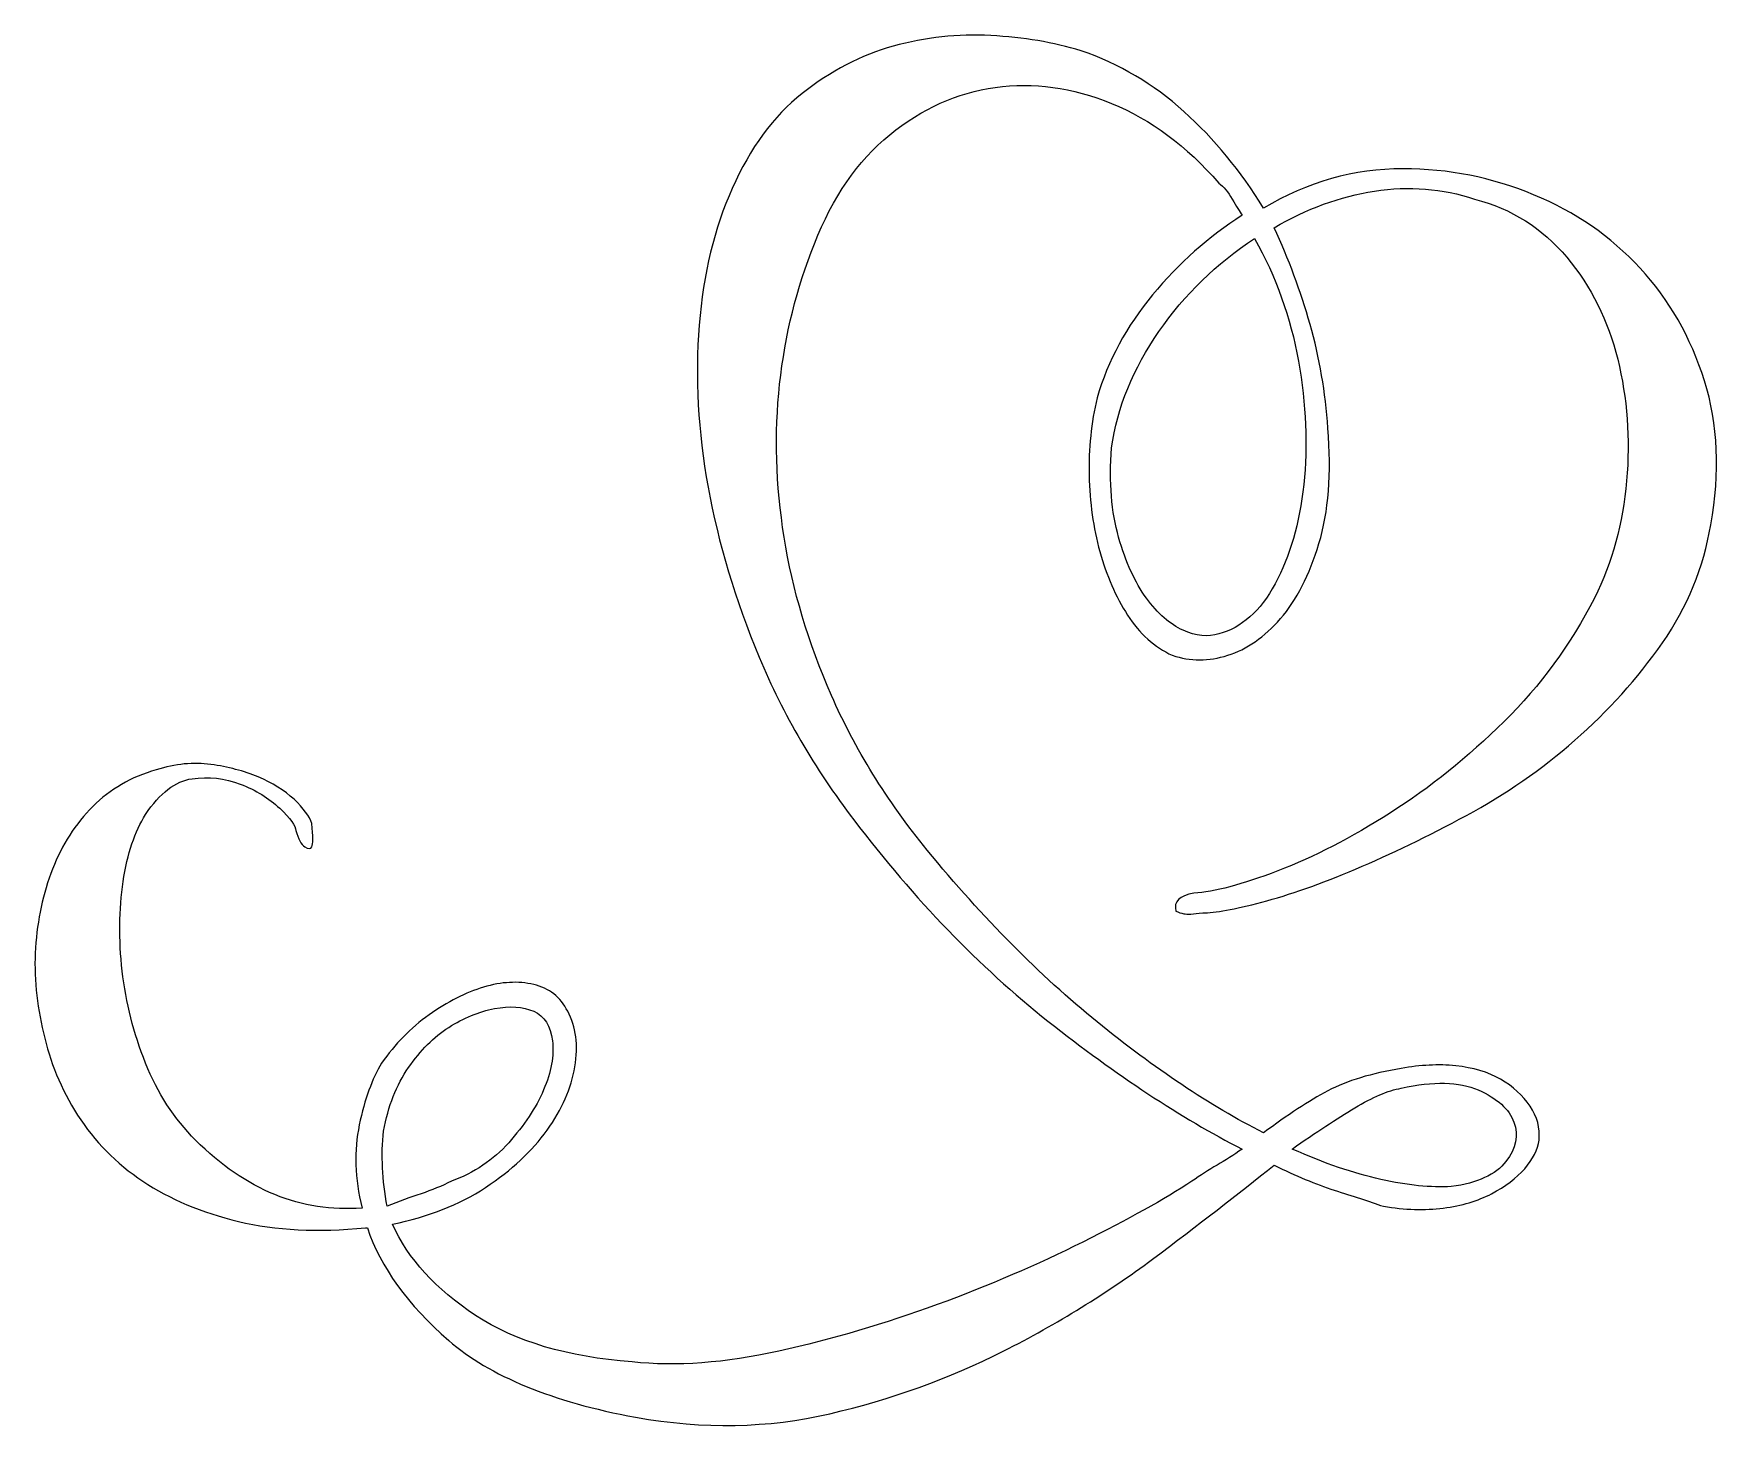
# Model space of a CAD drawing. Header units: centimetres. Extents: x -9.5 to 1.5, y 4.7 to 13.8.
import ezdxf

# ---------------------------------------------------------------- set-up
doc = ezdxf.new("R2010")
doc.units = ezdxf.units.CM
doc.header["$MEASUREMENT"] = 0
doc.layers.add('Layer 1', color=7, linetype='Continuous')

msp = doc.modelspace()

# ---------------------------------------------------------------- linework, layer by layer
at = {"layer": 'Layer 1', "color": 12}
for points, knots in [([(-0.54888, 12.916), (-0.25435, 12.91599), (0.0286, 12.85981), (0.29997, 12.74744), (0.29997, 12.74744), (0.57132, 12.63506), (0.80192, 12.47614), (0.99179, 12.27067), (0.99179, 12.27067), (1.18163, 12.0652), (1.32116, 11.82099), (1.41036, 11.53804), (1.41036, 11.53804), (1.49954, 11.25509), (1.51314, 10.94304), (1.45117, 10.60189), (1.45117, 10.60189), (1.40455, 10.32272), (1.29987, 10.06686), (1.13711, 9.8343), (1.13711, 9.8343), (0.97433, 9.60174), (0.78442, 9.39053), (0.56736, 9.20068), (0.56736, 9.20068), (0.35029, 9.01082), (0.11578, 8.84806), (-0.13617, 8.71238), (-0.13617, 8.71238), (-0.38814, 8.5767), (-0.62844, 8.46042), (-0.85709, 8.36354), (-0.85709, 8.36354), (-1.08575, 8.26666), (-1.28927, 8.19492), (-1.46764, 8.14831), (-1.46764, 8.14831), (-1.64603, 8.1017), (-1.7739, 8.0784), (-1.85126, 8.0784), (-1.85126, 8.0784), (-1.91325, 8.07083), (-1.95394, 8.06894), (-1.97334, 8.07272), (-1.97334, 8.07272), (-1.99275, 8.0765), (-2.01025, 8.0823), (-2.02586, 8.09011), (-2.02586, 8.09011), (-2.04125, 8.15209), (-2.00245, 8.19089), (-1.90946, 8.20651), (-1.90946, 8.20651), (-1.77769, 8.21432), (-1.59553, 8.26276), (-1.36296, 8.35183), (-1.36296, 8.35183), (-1.13041, 8.4409), (-0.8862, 8.56688), (-0.63033, 8.72977), (-0.63033, 8.72977), (-0.37448, 8.89265), (-0.12838, 9.09038), (0.10798, 9.32294), (0.10798, 9.32294), (0.34431, 9.5555), (0.54008, 9.82295), (0.69529, 10.1253), (0.69529, 10.1253), (0.81144, 10.35786), (0.88117, 10.61171), (0.90449, 10.88685), (0.90449, 10.88685), (0.92778, 11.16199), (0.90844, 11.42554), (0.84647, 11.6775), (0.84647, 11.6775), (0.78447, 11.92945), (0.67399, 12.15042), (0.51502, 12.3404), (0.51502, 12.3404), (0.35603, 12.53037), (0.15635, 12.65635), (-0.084, 12.71834), (-0.084, 12.71834), (-0.29315, 12.78813), (-0.51015, 12.80557), (-0.73501, 12.77068), (-0.73501, 12.77068), (-0.95989, 12.73578), (-1.17701, 12.65635), (-1.38638, 12.53238), (-1.38638, 12.53238), (-1.29318, 12.33081), (-1.21558, 12.12149), (-1.15358, 11.90444), (-1.15358, 11.90444), (-1.09161, 11.68737), (-1.05292, 11.46256), (-1.03754, 11.23001), (-1.03754, 11.23001), (-1.01413, 10.93523), (-1.03347, 10.68516), (-1.09556, 10.47981), (-1.09556, 10.47981), (-1.15767, 10.27446), (-1.24101, 10.11169), (-1.34557, 9.99151), (-1.34557, 9.99151), (-1.45015, 9.87132), (-1.56447, 9.79183), (-1.68855, 9.75304), (-1.68855, 9.75304), (-1.81264, 9.71424), (-1.93277, 9.71424), (-2.04892, 9.75304), (-2.04892, 9.75304), (-2.16533, 9.80721), (-2.26226, 9.89439), (-2.33974, 10.01458), (-2.33974, 10.01458), (-2.41723, 10.13476), (-2.47732, 10.27239), (-2.52001, 10.42747), (-2.52001, 10.42747), (-2.56272, 10.58255), (-2.58596, 10.74732), (-2.58974, 10.9218), (-2.58974, 10.9218), (-2.59353, 11.09627), (-2.57614, 11.2649), (-2.53757, 11.42767), (-2.53757, 11.42767), (-2.46779, 11.6678), (-2.3476, 11.89059), (-2.17702, 12.09607), (-2.17702, 12.09607), (-2.00645, 12.30154), (-1.81258, 12.47406), (-1.59539, 12.61365), (-1.59539, 12.61365), (-1.61101, 12.63683), (-1.63236, 12.67173), (-1.65944, 12.71834), (-1.65944, 12.71834), (-1.68654, 12.76494), (-1.71558, 12.79984), (-1.74656, 12.82303), (-1.74656, 12.82303), (-1.95594, 13.06339), (-2.18856, 13.23586), (-2.44441, 13.34043), (-2.44441, 13.34043), (-2.70028, 13.44499), (-2.95224, 13.47983), (-3.20028, 13.44494), (-3.20028, 13.44494), (-3.44834, 13.41004), (-3.677, 13.30736), (-3.88625, 13.13691), (-3.88625, 13.13691), (-4.09551, 12.96645), (-4.25834, 12.73005), (-4.37473, 12.4277), (-4.37473, 12.4277), (-4.49113, 12.14072), (-4.56672, 11.83642), (-4.60149, 11.5148), (-4.60149, 11.5148), (-4.63627, 11.19317), (-4.62657, 10.86178), (-4.57239, 10.52063), (-4.57239, 10.52063), (-4.51822, 10.17948), (-4.41554, 9.83644), (-4.26436, 9.49151), (-4.26436, 9.49151), (-4.11319, 9.14657), (-3.90583, 8.81122), (-3.64227, 8.48545), (-3.64227, 8.48545), (-3.27794, 8.04375), (-2.90971, 7.67173), (-2.53756, 7.36938), (-2.53756, 7.36938), (-2.16543, 7.06703), (-1.80488, 6.82667), (-1.45591, 6.64828), (-1.45591, 6.64828), (-1.30096, 6.76468), (-1.16144, 6.85582), (-1.03734, 6.92171), (-1.03734, 6.92171), (-0.91326, 6.9876), (-0.75434, 7.03604), (-0.56057, 7.06703), (-0.56057, 7.06703), (-0.43661, 7.09022), (-0.31844, 7.09601), (-0.20605, 7.08442), (-0.20605, 7.08442), (-0.09368, 7.07283), (0.00325, 7.04373), (0.08477, 6.99712), (0.08477, 6.99712), (0.16626, 6.95051), (0.23026, 6.89237), (0.27676, 6.8227), (0.27676, 6.8227), (0.32324, 6.75303), (0.34258, 6.67939), (0.33478, 6.60179), (0.33478, 6.60179), (0.32696, 6.53981), (0.29597, 6.47782), (0.2418, 6.41584), (0.2418, 6.41584), (0.18761, 6.35386), (0.11593, 6.29956), (0.02675, 6.25295), (0.02675, 6.25295), (-0.06245, 6.20635), (-0.16714, 6.17529), (-0.28731, 6.1598), (-0.28731, 6.1598), (-0.4075, 6.14431), (-0.53739, 6.14827), (-0.67696, 6.17169), (-0.67696, 6.17169), (-0.76995, 6.20268), (-0.87652, 6.23752), (-0.9967, 6.2762), (-0.9967, 6.2762), (-1.11689, 6.31488), (-1.24677, 6.36912), (-1.38635, 6.43891), (-1.38635, 6.43891), (-1.61892, 6.25296), (-1.88247, 6.0495), (-2.177, 5.82853), (-2.177, 5.82853), (-2.47155, 5.60757), (-2.79519, 5.40795), (-3.14793, 5.22969), (-3.14793, 5.22969), (-3.50068, 5.05143), (-3.87666, 4.91575), (-4.27589, 4.82265), (-4.27589, 4.82265), (-4.67513, 4.72956), (-5.09571, 4.72181), (-5.53763, 4.79941), (-5.53763, 4.79941), (-6.08035, 4.9002), (-6.48543, 5.06687), (-6.75288, 5.29942), (-6.75288, 5.29942), (-7.02034, 5.53198), (-7.19665, 5.77613), (-7.28181, 6.03187), (-7.28181, 6.03187), (-7.28181, 6.03187), (-7.29352, 6.03187), (-7.29352, 6.03187), (-7.29352, 6.03187), (-7.60344, 6.00088), (-7.87859, 6.01448), (-8.11895, 6.07268), (-8.11895, 6.07268), (-8.35932, 6.13088), (-8.56674, 6.21812), (-8.74122, 6.3344), (-8.74122, 6.3344), (-8.9157, 6.45068), (-9.05717, 6.59411), (-9.16565, 6.76468), (-9.16565, 6.76468), (-9.27412, 6.93526), (-9.34776, 7.11352), (-9.38656, 7.29947), (-9.38656, 7.29947), (-9.43317, 7.48542), (-9.45061, 7.66954), (-9.4389, 7.85183), (-9.4389, 7.85183), (-9.42719, 8.03411), (-9.39034, 8.20469), (-9.32836, 8.36355), (-9.32836, 8.36355), (-9.26638, 8.52241), (-9.1792, 8.65803), (-9.06682, 8.77041), (-9.06682, 8.77041), (-8.95445, 8.88278), (-8.81687, 8.96228), (-8.65411, 9.00888), (-8.65411, 9.00888), (-8.52991, 9.04768), (-8.41162, 9.05933), (-8.29924, 9.04383), (-8.29924, 9.04383), (-8.18687, 9.02833), (-8.08419, 9.00118), (-7.99121, 8.96239), (-7.99121, 8.96239), (-7.89824, 8.92359), (-7.8207, 8.87509), (-7.75859, 8.81689), (-7.75859, 8.81689), (-7.69649, 8.75869), (-7.65775, 8.70641), (-7.64237, 8.66004), (-7.64237, 8.66004), (-7.63457, 8.57463), (-7.63457, 8.52424), (-7.64237, 8.50887), (-7.64237, 8.50887), (-7.65018, 8.49325), (-7.66568, 8.4932), (-7.68886, 8.50868), (-7.68886, 8.50868), (-7.71205, 8.52418), (-7.73145, 8.55913), (-7.74706, 8.61354), (-7.74706, 8.61354), (-7.74706, 8.64453), (-7.78196, 8.69297), (-7.85175, 8.75886), (-7.85175, 8.75886), (-7.92154, 8.82475), (-8.00683, 8.87709), (-8.10761, 8.91589), (-8.10761, 8.91589), (-8.2084, 8.95469), (-8.31302, 8.96634), (-8.42149, 8.95084), (-8.42149, 8.95084), (-8.52996, 8.93534), (-8.63069, 8.8578), (-8.72366, 8.71822), (-8.72366, 8.71822), (-8.79345, 8.60963), (-8.84195, 8.46425), (-8.86916, 8.28208), (-8.86916, 8.28208), (-8.89637, 8.09991), (-8.89832, 7.90609), (-8.87502, 7.70062), (-8.87502, 7.70062), (-8.85172, 7.49515), (-8.80133, 7.29554), (-8.72385, 7.10178), (-8.72385, 7.10178), (-8.64637, 6.90802), (-8.53784, 6.74135), (-8.39826, 6.60177), (-8.39826, 6.60177), (-8.07249, 6.27624), (-7.71194, 6.12897), (-7.31661, 6.15996), (-7.31661, 6.15996), (-7.36322, 6.35372), (-7.36907, 6.53394), (-7.33418, 6.70061), (-7.33418, 6.70061), (-7.29929, 6.86728), (-7.25085, 7.00101), (-7.18886, 7.10179), (-7.18886, 7.10179), (-7.10346, 7.22576), (-7.00072, 7.33039), (-6.88065, 7.41567), (-6.88065, 7.41567), (-6.76059, 7.50096), (-6.64242, 7.56105), (-6.52613, 7.59594), (-6.52613, 7.59594), (-6.40985, 7.63084), (-6.30132, 7.63663), (-6.20054, 7.61333), (-6.20054, 7.61333), (-6.09976, 7.59003), (-6.02607, 7.53189), (-5.97946, 7.43891), (-5.97946, 7.43891), (-5.92529, 7.33813), (-5.90979, 7.218), (-5.93297, 7.07854), (-5.93297, 7.07854), (-5.95616, 6.93908), (-6.01619, 6.80151), (-6.11307, 6.66583), (-6.11307, 6.66583), (-6.20995, 6.53015), (-6.34368, 6.40607), (-6.51425, 6.29357), (-6.51425, 6.29357), (-6.68483, 6.18108), (-6.88639, 6.10165), (-7.11895, 6.05527), (-7.11895, 6.05527), (-7.01817, 5.83052), (-6.83796, 5.63286), (-6.5783, 5.46228), (-6.5783, 5.46228), (-6.31866, 5.29171), (-5.97946, 5.19092), (-5.56071, 5.15993), (-5.56071, 5.15993), (-5.27398, 5.12894), (-4.95619, 5.15218), (-4.60735, 5.22966), (-4.60735, 5.22966), (-4.25852, 5.30714), (-3.91548, 5.40793), (-3.57823, 5.53201), (-3.57823, 5.53201), (-3.24099, 5.6561), (-2.9251, 5.79178), (-2.63055, 5.93905), (-2.63055, 5.93905), (-2.33602, 6.08632), (-2.09955, 6.21804), (-1.92116, 6.3342), (-1.92116, 6.3342), (-1.86699, 6.373), (-1.81276, 6.4079), (-1.75845, 6.43889), (-1.75845, 6.43889), (-1.70416, 6.46988), (-1.64981, 6.50478), (-1.59539, 6.54358), (-1.59539, 6.54358), (-1.99096, 6.74515), (-2.4116, 7.0223), (-2.85731, 7.37504), (-2.85731, 7.37504), (-3.30303, 7.72778), (-3.72356, 8.1638), (-4.11888, 8.68309), (-4.11888, 8.68309), (-4.37463, 9.01643), (-4.58004, 9.36917), (-4.73511, 9.74131), (-4.73511, 9.74131), (-4.89019, 10.11345), (-5.00068, 10.48169), (-5.06656, 10.84602), (-5.06656, 10.84602), (-5.13245, 11.21035), (-5.15185, 11.56114), (-5.12476, 11.89839), (-5.12476, 11.89839), (-5.09768, 12.23563), (-5.02593, 12.53224), (-4.90953, 12.78823), (-4.90953, 12.78823), (-4.79337, 13.05178), (-4.64226, 13.25719), (-4.45618, 13.40446), (-4.45618, 13.40446), (-4.27012, 13.55173), (-4.07239, 13.6544), (-3.86301, 13.71249), (-3.86301, 13.71249), (-3.65364, 13.77056), (-3.44238, 13.79381), (-3.22921, 13.78222), (-3.22921, 13.78222), (-3.01606, 13.77062), (-2.82041, 13.73774), (-2.64225, 13.68357), (-2.64225, 13.68357), (-2.39408, 13.59816), (-2.17117, 13.46632), (-1.9735, 13.28807), (-1.9735, 13.28807), (-1.77585, 13.1098), (-1.60332, 12.90049), (-1.45592, 12.66013), (-1.45592, 12.66013), (-1.16919, 12.8307), (-0.86684, 12.91599), (-0.54887, 12.91599), (-0.54887, 12.91599), (-0.54887, 12.91599), (-0.54888, 12.916), (-0.54888, 12.916)], [0, 0, 0, 0, 0.00813008, 0.00813008, 0.00813008, 0.00813008, 0.01626016, 0.01626016, 0.01626016, 0.01626016, 0.02439024, 0.02439024, 0.02439024, 0.02439024, 0.03252033, 0.03252033, 0.03252033, 0.03252033, 0.04065041, 0.04065041, 0.04065041, 0.04065041, 0.04878049, 0.04878049, 0.04878049, 0.04878049, 0.05691057, 0.05691057, 0.05691057, 0.05691057, 0.06504065, 0.06504065, 0.06504065, 0.06504065, 0.07317073, 0.07317073, 0.07317073, 0.07317073, 0.08130081, 0.08130081, 0.08130081, 0.08130081, 0.08943089, 0.08943089, 0.08943089, 0.08943089, 0.09756098, 0.09756098, 0.09756098, 0.09756098, 0.10569106, 0.10569106, 0.10569106, 0.10569106, 0.11382114, 0.11382114, 0.11382114, 0.11382114, 0.12195122, 0.12195122, 0.12195122, 0.12195122, 0.1300813, 0.1300813, 0.1300813, 0.1300813, 0.13821138, 0.13821138, 0.13821138, 0.13821138, 0.14634146, 0.14634146, 0.14634146, 0.14634146, 0.15447154, 0.15447154, 0.15447154, 0.15447154, 0.16260163, 0.16260163, 0.16260163, 0.16260163, 0.17073171, 0.17073171, 0.17073171, 0.17073171, 0.17886179, 0.17886179, 0.17886179, 0.17886179, 0.18699187, 0.18699187, 0.18699187, 0.18699187, 0.19512195, 0.19512195, 0.19512195, 0.19512195, 0.20325203, 0.20325203, 0.20325203, 0.20325203, 0.21138211, 0.21138211, 0.21138211, 0.21138211, 0.2195122, 0.2195122, 0.2195122, 0.2195122, 0.22764228, 0.22764228, 0.22764228, 0.22764228, 0.23577236, 0.23577236, 0.23577236, 0.23577236, 0.24390244, 0.24390244, 0.24390244, 0.24390244, 0.25203252, 0.25203252, 0.25203252, 0.25203252, 0.2601626, 0.2601626, 0.2601626, 0.2601626, 0.26829268, 0.26829268, 0.26829268, 0.26829268, 0.27642276, 0.27642276, 0.27642276, 0.27642276, 0.28455285, 0.28455285, 0.28455285, 0.28455285, 0.29268293, 0.29268293, 0.29268293, 0.29268293, 0.30081301, 0.30081301, 0.30081301, 0.30081301, 0.30894309, 0.30894309, 0.30894309, 0.30894309, 0.31707317, 0.31707317, 0.31707317, 0.31707317, 0.32520325, 0.32520325, 0.32520325, 0.32520325, 0.33333333, 0.33333333, 0.33333333, 0.33333333, 0.34146341, 0.34146341, 0.34146341, 0.34146341, 0.3495935, 0.3495935, 0.3495935, 0.3495935, 0.35772358, 0.35772358, 0.35772358, 0.35772358, 0.36585366, 0.36585366, 0.36585366, 0.36585366, 0.37398374, 0.37398374, 0.37398374, 0.37398374, 0.38211382, 0.38211382, 0.38211382, 0.38211382, 0.3902439, 0.3902439, 0.3902439, 0.3902439, 0.39837398, 0.39837398, 0.39837398, 0.39837398, 0.40650407, 0.40650407, 0.40650407, 0.40650407, 0.41463415, 0.41463415, 0.41463415, 0.41463415, 0.42276423, 0.42276423, 0.42276423, 0.42276423, 0.43089431, 0.43089431, 0.43089431, 0.43089431, 0.43902439, 0.43902439, 0.43902439, 0.43902439, 0.44715447, 0.44715447, 0.44715447, 0.44715447, 0.45528455, 0.45528455, 0.45528455, 0.45528455, 0.46341463, 0.46341463, 0.46341463, 0.46341463, 0.47154472, 0.47154472, 0.47154472, 0.47154472, 0.4796748, 0.4796748, 0.4796748, 0.4796748, 0.48780488, 0.48780488, 0.48780488, 0.48780488, 0.49593496, 0.49593496, 0.49593496, 0.49593496, 0.50406504, 0.50406504, 0.50406504, 0.50406504, 0.51219512, 0.51219512, 0.51219512, 0.51219512, 0.5203252, 0.5203252, 0.5203252, 0.5203252, 0.52845528, 0.52845528, 0.52845528, 0.52845528, 0.53658537, 0.53658537, 0.53658537, 0.53658537, 0.54471545, 0.54471545, 0.54471545, 0.54471545, 0.55284553, 0.55284553, 0.55284553, 0.55284553, 0.56097561, 0.56097561, 0.56097561, 0.56097561, 0.56910569, 0.56910569, 0.56910569, 0.56910569, 0.57723577, 0.57723577, 0.57723577, 0.57723577, 0.58536585, 0.58536585, 0.58536585, 0.58536585, 0.59349593, 0.59349593, 0.59349593, 0.59349593, 0.60162602, 0.60162602, 0.60162602, 0.60162602, 0.6097561, 0.6097561, 0.6097561, 0.6097561, 0.61788618, 0.61788618, 0.61788618, 0.61788618, 0.62601626, 0.62601626, 0.62601626, 0.62601626, 0.63414634, 0.63414634, 0.63414634, 0.63414634, 0.64227642, 0.64227642, 0.64227642, 0.64227642, 0.6504065, 0.6504065, 0.6504065, 0.6504065, 0.65853659, 0.65853659, 0.65853659, 0.65853659, 0.66666667, 0.66666667, 0.66666667, 0.66666667, 0.67479675, 0.67479675, 0.67479675, 0.67479675, 0.68292683, 0.68292683, 0.68292683, 0.68292683, 0.69105691, 0.69105691, 0.69105691, 0.69105691, 0.69918699, 0.69918699, 0.69918699, 0.69918699, 0.70731707, 0.70731707, 0.70731707, 0.70731707, 0.71544715, 0.71544715, 0.71544715, 0.71544715, 0.72357724, 0.72357724, 0.72357724, 0.72357724, 0.73170732, 0.73170732, 0.73170732, 0.73170732, 0.7398374, 0.7398374, 0.7398374, 0.7398374, 0.74796748, 0.74796748, 0.74796748, 0.74796748, 0.75609756, 0.75609756, 0.75609756, 0.75609756, 0.76422764, 0.76422764, 0.76422764, 0.76422764, 0.77235772, 0.77235772, 0.77235772, 0.77235772, 0.7804878, 0.7804878, 0.7804878, 0.7804878, 0.78861789, 0.78861789, 0.78861789, 0.78861789, 0.79674797, 0.79674797, 0.79674797, 0.79674797, 0.80487805, 0.80487805, 0.80487805, 0.80487805, 0.81300813, 0.81300813, 0.81300813, 0.81300813, 0.82113821, 0.82113821, 0.82113821, 0.82113821, 0.82926829, 0.82926829, 0.82926829, 0.82926829, 0.83739837, 0.83739837, 0.83739837, 0.83739837, 0.84552846, 0.84552846, 0.84552846, 0.84552846, 0.85365854, 0.85365854, 0.85365854, 0.85365854, 0.86178862, 0.86178862, 0.86178862, 0.86178862, 0.8699187, 0.8699187, 0.8699187, 0.8699187, 0.87804878, 0.87804878, 0.87804878, 0.87804878, 0.88617886, 0.88617886, 0.88617886, 0.88617886, 0.89430894, 0.89430894, 0.89430894, 0.89430894, 0.90243902, 0.90243902, 0.90243902, 0.90243902, 0.91056911, 0.91056911, 0.91056911, 0.91056911, 0.91869919, 0.91869919, 0.91869919, 0.91869919, 0.92682927, 0.92682927, 0.92682927, 0.92682927, 0.93495935, 0.93495935, 0.93495935, 0.93495935, 0.94308943, 0.94308943, 0.94308943, 0.94308943, 0.95121951, 0.95121951, 0.95121951, 0.95121951, 0.95934959, 0.95934959, 0.95934959, 0.95934959, 0.96747967, 0.96747967, 0.96747967, 0.96747967, 0.97560976, 0.97560976, 0.97560976, 0.97560976, 0.98373984, 0.98373984, 0.98373984, 0.98373984, 1, 1, 1, 1]), ([(-1.74657, 9.8925), (-1.59943, 9.9313), (-1.47741, 10.03983), (-1.38052, 10.21809), (-1.38052, 10.21809), (-1.28365, 10.39635), (-1.22161, 10.61146), (-1.19439, 10.86342), (-1.19439, 10.86342), (-1.16719, 11.11537), (-1.17878, 11.38283), (-1.22917, 11.66578), (-1.22917, 11.66578), (-1.27957, 11.94873), (-1.37456, 12.21429), (-1.51413, 12.46246), (-1.51413, 12.46246), (-1.76231, 12.29969), (-1.96973, 12.09812), (-2.1364, 11.85776), (-2.1364, 11.85776), (-2.30308, 11.61739), (-2.40581, 11.36543), (-2.44461, 11.10189), (-2.44461, 11.10189), (-2.46, 10.87714), (-2.44445, 10.68338), (-2.39794, 10.52061), (-2.39794, 10.52061), (-2.35146, 10.35784), (-2.29137, 10.22606), (-2.21767, 10.12528), (-2.21767, 10.12528), (-2.14398, 10.02449), (-2.06449, 9.9547), (-1.9792, 9.91591), (-1.9792, 9.91591), (-1.89392, 9.87711), (-1.81638, 9.8693), (-1.74658, 9.89249), (-1.74658, 9.89249), (-1.74658, 9.89249), (-1.74657, 9.8925), (-1.74657, 9.8925)], [0, 0, 0, 0, 0.08333333, 0.08333333, 0.08333333, 0.08333333, 0.16666667, 0.16666667, 0.16666667, 0.16666667, 0.25, 0.25, 0.25, 0.25, 0.33333333, 0.33333333, 0.33333333, 0.33333333, 0.41666667, 0.41666667, 0.41666667, 0.41666667, 0.5, 0.5, 0.5, 0.5, 0.58333333, 0.58333333, 0.58333333, 0.58333333, 0.66666667, 0.66666667, 0.66666667, 0.66666667, 0.75, 0.75, 0.75, 0.75, 0.83333333, 0.83333333, 0.83333333, 0.83333333, 1, 1, 1, 1]), ([(-7.17715, 6.65999), (-7.18496, 6.58239), (-7.18691, 6.5029), (-7.18301, 6.42152), (-7.18301, 6.42152), (-7.17911, 6.34014), (-7.16947, 6.25686), (-7.15409, 6.17169), (-7.15409, 6.17169), (-7.07649, 6.20268), (-7.0028, 6.22977), (-6.93301, 6.25296), (-6.93301, 6.25296), (-6.86322, 6.27615), (-6.79733, 6.30323), (-6.73535, 6.33423), (-6.73535, 6.33423), (-6.58796, 6.38864), (-6.46388, 6.47204), (-6.36309, 6.58441), (-6.36309, 6.58441), (-6.26231, 6.69679), (-6.18672, 6.81111), (-6.13633, 6.92739), (-6.13633, 6.92739), (-6.08594, 7.04367), (-6.0666, 7.15025), (-6.07831, 7.24713), (-6.07831, 7.24713), (-6.09002, 7.34401), (-6.13078, 7.40795), (-6.20056, 7.43894), (-6.20056, 7.43894), (-6.27012, 7.46993), (-6.35529, 7.47573), (-6.45607, 7.45633), (-6.45607, 7.45633), (-6.55686, 7.43693), (-6.65575, 7.39624), (-6.75274, 7.33425), (-6.75274, 7.33425), (-6.84974, 7.27227), (-6.93698, 7.18509), (-7.01446, 7.07271), (-7.01446, 7.07271), (-7.09194, 6.96033), (-7.14618, 6.82276), (-7.17717, 6.66), (-7.17717, 6.66), (-7.17717, 6.66), (-7.17715, 6.65999), (-7.17715, 6.65999)], [0, 0, 0, 0, 0.07142857, 0.07142857, 0.07142857, 0.07142857, 0.14285714, 0.14285714, 0.14285714, 0.14285714, 0.21428571, 0.21428571, 0.21428571, 0.21428571, 0.28571429, 0.28571429, 0.28571429, 0.28571429, 0.35714286, 0.35714286, 0.35714286, 0.35714286, 0.42857143, 0.42857143, 0.42857143, 0.42857143, 0.5, 0.5, 0.5, 0.5, 0.57142857, 0.57142857, 0.57142857, 0.57142857, 0.64285714, 0.64285714, 0.64285714, 0.64285714, 0.71428571, 0.71428571, 0.71428571, 0.71428571, 0.78571429, 0.78571429, 0.78571429, 0.78571429, 0.85714286, 0.85714286, 0.85714286, 0.85714286, 1, 1, 1, 1]), ([(-0.56059, 6.93891), (-0.64601, 6.92353), (-0.74685, 6.88095), (-0.86312, 6.81116), (-0.86312, 6.81116), (-0.97941, 6.74137), (-1.11503, 6.65218), (-1.26998, 6.54359), (-1.26998, 6.54359), (-1.06062, 6.45061), (-0.86875, 6.38473), (-0.69438, 6.34593), (-0.69438, 6.34593), (-0.52003, 6.30713), (-0.36696, 6.29164), (-0.23518, 6.29944), (-0.23518, 6.29944), (-0.06462, 6.32263), (0.05362, 6.37686), (0.11951, 6.46215), (0.11951, 6.46215), (0.18539, 6.54744), (0.20283, 6.63273), (0.17185, 6.71801), (0.17185, 6.71801), (0.14085, 6.8033), (0.06337, 6.87309), (-0.06059, 6.92738), (-0.06059, 6.92738), (-0.18457, 6.98168), (-0.35124, 6.98552), (-0.5606, 6.93891), (-0.5606, 6.93891), (-0.5606, 6.93891), (-0.56059, 6.93891), (-0.56059, 6.93891)], [0, 0, 0, 0, 0.1, 0.1, 0.1, 0.1, 0.2, 0.2, 0.2, 0.2, 0.3, 0.3, 0.3, 0.3, 0.4, 0.4, 0.4, 0.4, 0.5, 0.5, 0.5, 0.5, 0.6, 0.6, 0.6, 0.6, 0.7, 0.7, 0.7, 0.7, 0.8, 0.8, 0.8, 0.8, 1, 1, 1, 1])]:
    msp.add_open_spline(points, degree=3, knots=knots, dxfattribs=at)

doc.saveas('drawing.dxf')
